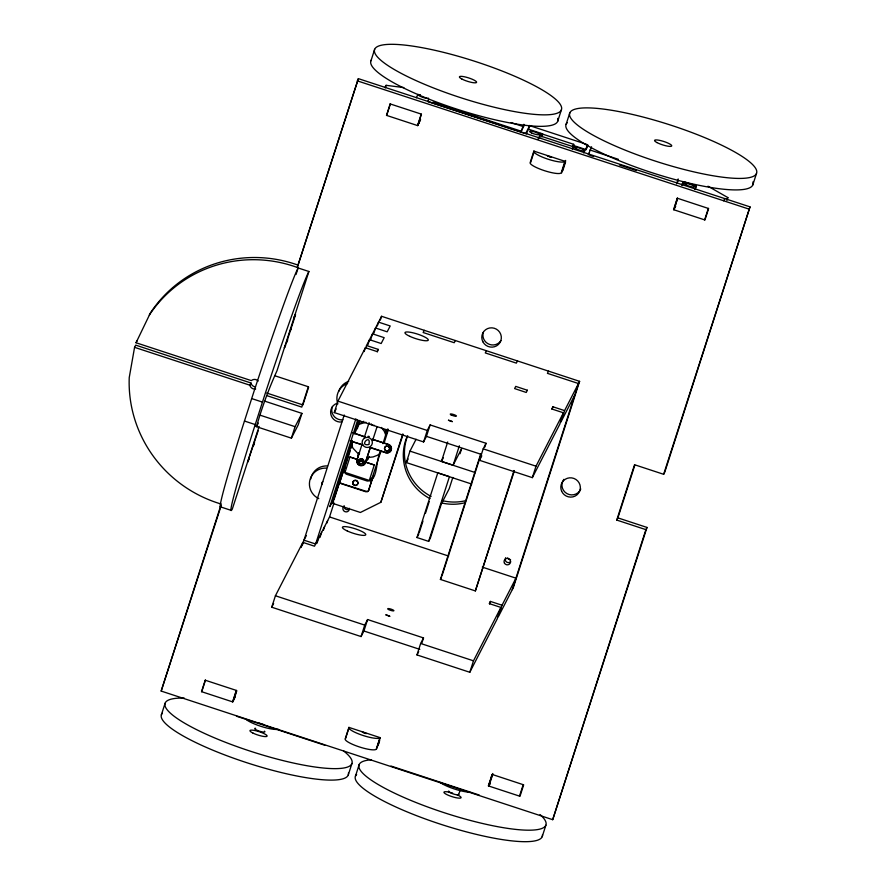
<?xml version="1.0" encoding="UTF-8"?>
<svg xmlns="http://www.w3.org/2000/svg" width="886" height="886" viewBox="0 0 886 886"><rect width="100%" height="100%" fill="white"/><g stroke="black" fill="none" stroke-linecap="round" stroke-linejoin="round"><path stroke-width="1.33" d="M255.522 386.85A4.906 4.807 27.2 0 1 250.971 382.996L135.702 345.13L134.572 347.334L129.234 377.58A126.853 124.261 27.2 0 0 221.256 504.068L161.174 691.069L552.698 819.683L647.013 527.436L617.885 517.878L616.756 520.071L645.883 529.64L647.013 527.436M381.523 451.052C374.833 456.368 379.485 481.375 367.236 481.032L346.193 474.121L343.735 471.751L343.679 469.303L352.207 442.779L351.399 444.351L352.971 448.194L358.476 454.042L358.121 454.784A5.416 5.305 27.2 0 0 357.999 457.53M382.996 443.664L387.437 429.068M253.263 446.079L253.861 444.107M290.176 331.087L290.209 331.286M254.227 443.399L254.526 442.313L254.027 443.609M290.996 328.972L290.674 329.957M258.302 423.076L256.486 426.631C261.968 407.405 268.801 388.755 277.03 370.669L308.893 271.493L298.128 267.971L297.696 268.768A129.445 4.164 -71.8 0 0 254.204 390.759L242.941 425.767A129.456 4.164 -71.8 0 0 220.714 506.759M308.893 271.493L308.461 272.29A129.445 4.164 -71.8 0 0 264.969 394.292L253.706 429.289A129.456 4.164 -71.8 0 0 232.309 509.062L259.122 426.41M372.862 477.067L368.598 490.423L372.984 476.834M149.302 315.095A126.853 124.261 27.2 0 1 297.275 267.45L358.365 78.644L750.01 206.87L664.788 472.105L663.658 474.298L634.531 464.729L616.756 520.071M221.112 505.828L161.174 691.069M297.275 267.45L358.365 78.644M296.035 274.483L298.128 267.971M370.968 60.78L374.656 49.306M161.396 714.78L165.084 703.296M258.191 430.629L247.659 462.082L249.343 458.594M285.968 344.178L295.581 314.674M385.288 87.858L386.108 85.322L403.828 87.581M386.684 115.435L390.372 103.95M201.731 691.733L205.419 680.249M255.146 426.255L291.394 438.16L295.082 426.675L301.916 413.374L264.382 401.037M308.638 387.104L302.912 404.913L266.697 393.019M301.916 413.374L298.228 424.848L291.394 438.16M421.238 114.128L417.55 125.579L420.606 119.643M232.608 701.878L236.285 690.427M418.879 123.442L420.108 119.621M233.926 699.741L236.795 690.814M421.88 643.003L423.519 637.92L367.59 619.547L363.913 630.998L361.056 636.558L271.736 607.22L275.413 595.769L302.857 542.376L314.508 546.197L329.526 516.981L334.022 502.982M484.819 447.098L486.049 443.288L430.12 424.915L426.443 436.366L423.586 441.926L334.266 412.577L337.943 401.136L365.386 347.733L377.037 351.565L378.167 349.372L366.516 345.54L365.696 348.087M301.218 547.459L302.857 542.376M364.157 351.554L365.386 347.733M302.347 545.267L344.211 414.98M367.889 344.776L369.517 339.692L381.168 343.524L384.181 337.666L372.53 333.845L370.481 340.202M373.903 333.081L375.531 327.986L387.182 331.818L390.194 325.97L378.543 322.139L377.314 325.959M380.327 320.101L381.556 316.291L579.61 381.345L513.404 587.429L498.364 616.689L502.041 605.238L515.951 578.17L482.294 567.118M355.862 418.801L315.637 544.004L303.987 540.183L306.39 535.498M377.347 351.919L378.167 349.372M317 543.24L318.639 538.156M320.012 537.392L321.651 532.298M357.656 420.03L329.813 506.681L332.826 500.834L352.229 440.442M323.423 530.271L324.653 526.45M354.334 433.874L358.553 420.75M351.399 444.351L352.196 441.881M354.965 433.254L359.694 420.418M333.978 499.815L343.38 470.566L332.438 503.281L333.568 501.088M368.354 490.977L365.852 491.785L341.619 483.8A1.982 1.938 27.2 0 1 340.213 481.098L344.61 467.509L343.679 469.303M326.845 523.139L327.665 520.603M345.296 466.169L350.258 450.73M351.077 448.161L352.318 444.307M357.279 428.868L359.351 422.434M344.975 472.437L349.959 456.977L374.28 464.973L369.307 480.433L344.997 472.393M384.524 452.081L370.326 447.419L365.342 462.791A4.375 4.286 27.2 0 1 359.871 465.515A4.375 4.286 27.2 0 1 357.025 460.067L361.931 444.661L350.38 440.863M352.905 432.933L364.523 436.743L369.097 422.633M365.342 462.791L370.326 447.419M370.215 447.651L385.698 452.735A4.375 4.286 27.2 0 0 391.169 450.022A4.375 4.286 27.2 0 0 388.323 444.562L372.917 439.5L377.093 426.653M365.741 461.241A5.416 5.305 27.2 0 0 368.399 458.162L368.532 457.42L373.106 456.932L377.458 455.26L379.817 453.532L380.615 451.063M384.413 442.048L388.134 430.463M332.294 503.237L360.403 512.473L380.847 502.307L402.787 433.996M403.075 434.428L380.847 502.307M471.717 484.055L406.309 462.57L409.985 451.118L416.077 439.268M432.977 102.233L521.223 131.217L523.859 124.295M361.056 636.558L364.733 625.106L367.59 619.547M423.586 441.926L427.262 430.474L430.12 424.915M526.384 133.897L529.906 125.69M345.418 738.935L349.106 727.45L380.172 737.661L376.484 749.135M530.548 162.692L534.236 151.218L565.312 161.418M539.441 138.116L540.981 133.31L528.754 129.29M541.778 136.666L542.597 134.129L573.862 144.374L572.733 146.567L541.457 136.322L542.597 134.129M541.977 136.71L542.797 134.163L541.667 136.355M416.996 537.547L437.795 472.825L449.446 476.657L428.647 541.379L416.996 537.547L418.779 534.081M460.011 453.732L461.639 448.626L453.123 465.205L441.472 461.373L447.707 441.959M419.2 532.785L422.954 521.079M425.468 513.271L429.223 501.565M557.682 121.36L561.37 109.886A98.158 19.481 17.8 0 0 427.672 48.763A98.158 19.481 17.8 0 0 415.002 80.128A98.158 19.481 17.8 0 0 561.37 109.886M348.276 774.896L351.964 763.422M453.123 465.205L459.358 445.78M355.474 776.114L359.162 764.64M566.11 124.35L569.798 112.876M452.835 477.421L449.224 488.662L441.294 504.101L430.43 537.913L428.647 541.379M561.624 172.903L565.645 160.399M377.835 745.613L379.474 740.519M378.023 745.669L379.662 740.563M562.754 170.699L565.622 161.773M573.286 148.084L574.062 145.681L586.299 149.69M514.334 470.931L475.361 590.918L440.408 579.433L480.777 453.787M441.959 575.933L480.644 455.526M502.041 605.238L490.39 601.417L489.26 603.61L500.911 607.431L497.234 618.882L469.801 672.275L416.985 654.931L420.662 643.48L423.519 637.92M579.61 381.345L564.581 410.606L552.93 406.774L551.801 408.978L563.452 412.798L559.775 424.25L532.331 477.643L479.514 460.299L483.191 448.848L486.049 443.288M586.676 148.494L587.839 144.883L583.697 152.946M591.549 146.788L588.37 154.773L589.456 152.658M475.361 590.918L514.046 470.51M489.57 603.953L490.39 601.417M552.111 409.321L552.93 406.774M469.801 672.275L473.478 660.823L500.911 607.431M532.331 477.643L536.008 466.191L563.452 412.798M564.581 410.606L560.893 422.057L574.804 394.99M512.274 589.622L578.48 383.538L547.415 373.338L548.545 371.145M458.693 794.598L460.233 789.791M678.167 178.95L676.616 183.767L678.255 180.589M488.43 785.915L492.118 774.43L523.67 784.83L519.993 796.281L488.43 785.915L492.837 773.511M677.546 198.32L673.869 209.772L675.697 206.205M674.7 207.479L677.568 198.553M492.605 774.619L488.928 786.07L490.146 783.7M695.222 189.46L696.385 185.861L684.147 181.84L682.375 185.296M519.506 796.115L523.194 784.642M704.636 219.883L708.324 208.398M617.885 517.878L634.819 465.172M727.041 200.125L727.86 197.578L707.98 186.204M542.188 836.694L545.876 825.22M752.812 184.93L756.5 173.457A98.158 19.481 17.8 0 0 622.803 112.334A98.158 19.481 17.8 0 0 610.133 143.698A98.158 19.481 17.8 0 0 756.5 173.457M552.698 819.683L645.883 529.64M663.658 474.298L750.01 206.87M290.464 330.19L291.084 328.352M253.905 444.384L253.274 446.156M286.953 341.941L287.684 339.914M368.233 491.209L368.709 490.135M371.633 479.525L380.626 451.96L379.817 453.532M373.25 476.391L373.67 475.494M258.214 381.024A4.906 4.807 27.2 0 0 251.314 380.615L136.045 342.749L150.432 312.902A126.853 124.261 27.2 0 1 298.405 265.257M136.045 342.749L137.175 340.556M384.934 87.603L386.108 85.322M134.572 347.334L249.841 385.188L250.971 382.996M416.298 97.737L418.07 94.281M428.89 99.254L427.705 101.558L524.257 133.277M366.516 345.54L381.556 316.291M334.266 412.577L336.137 408.944M271.736 607.22L273.608 603.576M343.513 470.278L345.119 467.143M343.524 470.776L345.13 467.642M340.213 481.098L340.324 480.865A1.982 1.938 27.2 0 0 341.741 483.568L367.568 491.763M521.223 131.217L524.49 124.871M364.523 436.743L353.016 432.7M361.931 444.661L350.258 441.095M358.664 454.219L358.332 454.872L359.317 454.341L358.819 452.912M233.217 700.693L235.045 697.127M356.947 460.033L357.147 459.834A4.375 4.286 27.2 0 0 361.111 465.504M424.272 330.323L423.143 332.516L454.208 342.716L455.338 340.523M525.564 133.697L529.706 125.635M372.917 439.5L388.445 444.329A4.375 4.286 27.2 0 1 391.291 449.789A4.375 4.286 27.2 0 1 385.82 452.513L385.698 452.735M387.359 431.028L388.278 429.234M538.024 139.069L540.981 133.31M374.28 464.973L349.926 457.021M370.171 480.821L371.245 478.739M370.603 480.577L371.666 478.484M370.99 480.267L372.065 478.185M371.334 479.913L372.408 477.831M406.309 462.57L408.136 459.014M572.533 146.533L573.663 144.329M572.29 149.136L574.062 145.681M486.403 350.734L485.284 352.927L516.35 363.127L517.479 360.934M441.472 461.373L443.299 457.818M479.514 460.299L481.796 455.847M527.391 390.217L526.24 392.454L514.611 388.577L515.741 386.385L527.369 390.261M440.408 579.433L441.538 577.24M416.985 654.931L418.69 651.598M681.544 185.096L683.327 181.641M694.602 189.316L696.385 185.861M357.235 80.836L723.663 200.779L724.781 198.586M726.686 199.871L727.86 197.578M490.578 778.495L492.361 775.04M368.975 444.329C371.179 432.955 358.409 446.334 368.598 444.584M358.154 424.283L363.781 421.293M357.346 425.845L359.716 424.117L365.94 422.245M358.487 453.577L359.572 453.311M251.657 398.567L262.422 402.089M244.447 421.038L255.212 424.56M220.271 506.803L231.036 510.325M529.141 125.469L586.897 144.44M511.089 122.578L522.762 126.41M589.91 149.967L618.461 159.347M589.666 155.205L593.565 156.479M619.513 165.006L636.392 170.544M723.663 200.779L748.88 209.063M274.693 375.708L308.328 386.75L301.783 407.106L266.863 395.632M337.943 401.136L427.262 430.474M483.191 448.848L536.008 466.191M426.443 436.366L481.065 454.308M409.985 451.118L475.394 472.603M260.13 415.191L295.082 426.675M341.952 470.089L344.51 470.931M329.537 516.937L448.637 556.065M275.413 595.769L364.733 625.106M420.662 643.48L473.478 660.823M363.913 630.998L419.831 649.372M390.992 766.047L479.237 795.041M236.529 716.231L324.774 745.226M387.902 446.035L388.345 446.201A2.58 2.525 27.2 0 1 386.551 450.885L385.931 450.642A2.58 2.525 27.2 0 1 386.385 445.979M381.368 427.451L384.203 431.183L385.764 435.026M385 429.621L386.573 433.464M363.581 462.403A2.58 2.525 27.2 0 1 358.797 460.609M364.323 437.573A5.15 5.05 27.2 0 1 365.42 436.831M368.022 436.311A5.15 5.05 27.2 0 1 369.34 436.554M372.341 439.102A5.15 5.05 27.2 0 1 372.807 440.353M365.464 462.57A4.375 4.286 27.2 0 1 362.252 465.416M358.908 460.222A2.58 2.525 27.2 0 1 363.692 462.016M374.435 425.358A2.58 2.525 27.2 0 1 371.91 424.881M371.455 424.394A2.58 2.525 27.2 0 1 371.134 423.807M357.711 481.63A2.58 2.525 27.2 0 1 355.541 485.295A2.58 2.525 27.2 0 1 353.06 481.751A2.58 2.525 27.2 0 1 357.324 481.087M364.423 461.684A5.416 5.305 27.2 0 1 359.284 460M369.196 456.589A5.416 5.305 27.2 0 1 366.549 459.668M358.675 454.584A5.416 5.305 27.2 0 1 358.93 453.222M428.459 98.136A5.15 1.019 17.8 0 1 421.249 96.762A5.15 1.019 17.8 0 1 420.44 94.736M264.571 724.814A18.03 3.577 17.8 0 1 257.881 722.622M278.226 729.244A18.03 3.577 17.8 0 1 262.677 726.885A18.03 3.577 17.8 0 1 246.452 719.698M264.471 731.16A5.371 1.063 17.8 0 1 259.299 731.138A5.371 1.063 17.8 0 1 255.644 728.248M469.89 792.184A18.03 3.577 17.8 0 1 440.231 782.438M458.649 794.288A5.371 1.063 17.8 0 1 453.089 793.878A5.371 1.063 17.8 0 1 448.803 791.054M348.431 772.946A98.158 19.481 17.8 0 1 248.689 763.322A98.158 19.481 17.8 0 1 162.448 713.108M343.823 751.151A98.158 19.481 17.8 0 1 310.532 766.324A98.158 19.481 17.8 0 1 190.169 726.298A98.158 19.481 17.8 0 1 184.244 698.09M557.737 118.381A98.158 19.481 17.8 0 1 461.595 110.65A98.158 19.481 17.8 0 1 371.444 59.927M752.878 181.951A98.158 19.481 17.8 0 1 654.433 173.49A98.158 19.481 17.8 0 1 567.273 122.722M540.039 814.566A98.158 19.481 17.8 0 1 445.204 813.038A98.158 19.481 17.8 0 1 371.256 759.8M456.921 794.664A9.026 1.794 17.8 0 1 457.973 798.053A9.026 1.794 17.8 0 1 444.384 793.048A9.026 1.794 17.8 0 1 452.624 793.081M542.453 834.778A98.158 19.481 17.8 0 1 441.516 824.523A98.158 19.481 17.8 0 1 356.637 774.486M337.854 403.95A16.358 16.026 27.2 0 1 347.6 383.494M318.805 498.663A16.358 16.026 27.2 0 1 326.413 468.129M321.95 484.454A2.049 2.005 27.2 0 1 322.814 481.751M310.776 478.938A16.358 16.026 27.2 0 1 327.543 465.936M338.751 391.413A16.358 16.026 27.2 0 1 348.719 381.301M349.372 508.32A3.267 3.201 27.2 0 1 344.898 511.643A3.267 3.201 27.2 0 1 344.167 506.094M349.261 509.073A3.267 3.201 27.2 0 1 344.045 506.017M510.646 561.846A3.267 3.201 27.2 0 1 505.696 557.659M465.958 500.612A49.073 48.077 27.2 0 1 441.892 500.524M431.105 496.415A49.073 48.077 27.2 0 1 407.671 435.724M464.829 502.805A49.073 48.077 27.2 0 1 442.003 503.026M429.987 498.619A49.073 48.077 27.2 0 1 407.017 436.754M510.546 559.587A3.267 3.201 27.2 0 1 507.722 557.936M341.797 421.991A9.812 9.613 27.2 0 1 336.547 403.473M500.933 340.623A9.812 9.613 27.2 0 1 483.368 332.228M342.926 419.798A9.812 9.613 27.2 0 1 332.449 406.486M255.666 388.965A4.906 4.807 27.2 0 1 249.841 385.188M580.773 488.994A9.812 9.613 27.2 0 1 566.918 493.602A9.812 9.613 27.2 0 1 563.873 479.348M390.161 103.917L386.484 115.368L417.749 125.635L421.437 114.161L390.161 103.917M205.22 680.215L201.543 691.667L232.808 701.933L236.496 690.46L205.22 680.215M533.859 151.118L530.182 162.57A16.358 3.245 17.8 0 0 544.214 170.599A16.358 3.245 17.8 0 0 561.248 172.77L564.925 161.33A16.358 3.245 17.8 0 1 547.891 159.148A16.358 3.245 17.8 0 1 533.859 151.118M348.907 727.417L345.23 738.869A16.358 3.245 17.8 0 0 359.262 746.898A16.358 3.245 17.8 0 0 376.306 749.08L379.983 737.628A16.358 3.245 17.8 0 1 362.939 735.446A16.358 3.245 17.8 0 1 348.907 727.417M677.258 198.198L673.57 209.672L704.935 219.972L708.623 208.531L677.258 198.198M359.029 460L358.686 460.842A2.58 2.525 27.2 0 0 363.459 462.636L363.814 461.783A2.58 2.525 27.2 0 0 359.029 460M295.37 314.918L294.241 317.122L295.37 314.918M285.558 345.451L284.428 347.644L285.558 345.451M448.493 420.241L452.259 421.592L448.493 420.241M385.964 614.873L389.729 616.224L385.964 614.873M547.404 155.87L551.136 157.243L547.404 155.87M362.452 732.168L366.195 733.542L362.452 732.168M388.223 446.433L387.592 446.19A2.58 2.525 27.2 0 0 385.809 450.863L386.44 451.107A2.58 2.525 27.2 0 0 388.223 446.433M362.695 444.694A5.15 5.05 27.2 0 0 371.577 445.226A5.15 5.05 27.2 0 0 367.469 437.363A5.15 5.05 27.2 0 0 362.695 444.694M353.038 484.133A2.58 2.525 27.2 0 0 357.479 484.398A2.58 2.525 27.2 0 0 355.43 480.467A2.58 2.525 27.2 0 0 353.038 484.133M686.694 185.229A5.15 1.019 17.8 0 0 694.447 186.835A5.15 1.019 17.8 0 0 687.514 183.624A5.15 1.019 17.8 0 0 686.694 185.229M576.609 149.058A5.15 1.019 17.8 0 0 584.361 150.675A5.15 1.019 17.8 0 0 577.428 147.464A5.15 1.019 17.8 0 0 576.609 149.058M531.655 132.966A5.15 1.019 17.8 0 0 539.408 134.583A5.15 1.019 17.8 0 0 532.475 131.372A5.15 1.019 17.8 0 0 531.655 132.966M252.953 733.076A9.026 1.794 17.8 0 0 266.996 736.299A9.026 1.794 17.8 0 0 255.622 730.695A9.026 1.794 17.8 0 0 252.953 733.076M461.839 79.009A9.026 1.794 17.8 0 0 476.303 82.653A9.026 1.794 17.8 0 0 465.892 77.115A9.026 1.794 17.8 0 0 461.839 79.009M656.98 142.58A9.026 1.794 17.8 0 0 671.444 146.223A9.026 1.794 17.8 0 0 661.022 140.686A9.026 1.794 17.8 0 0 656.98 142.58M451.029 414.847A3.267 0.653 17.8 0 0 456.312 416.221A3.267 0.653 17.8 0 0 452.646 414.227A3.267 0.653 17.8 0 0 451.029 414.847M409.83 336.348A12.271 2.437 17.8 0 0 428.281 340.18A12.271 2.437 17.8 0 0 411.78 332.549A12.271 2.437 17.8 0 0 409.83 336.348M388.5 609.49A3.267 0.653 17.8 0 0 393.772 610.853A3.267 0.653 17.8 0 0 390.117 608.859A3.267 0.653 17.8 0 0 388.5 609.49M347.29 530.98A12.271 2.437 17.8 0 0 365.741 534.823A12.271 2.437 17.8 0 0 349.25 527.181A12.271 2.437 17.8 0 0 347.29 530.98M504.422 563.064A3.267 3.201 27.2 0 0 510.059 563.407A3.267 3.201 27.2 0 0 507.456 558.413A3.267 3.201 27.2 0 0 504.422 563.064M482.892 341.797A9.812 9.613 27.2 0 0 499.804 342.816A9.812 9.613 27.2 0 0 491.985 327.842A9.812 9.613 27.2 0 0 482.892 341.797M561.591 491.11A9.812 9.613 27.2 0 0 578.403 493.369A9.812 9.613 27.2 0 0 571.725 477.886A9.812 9.613 27.2 0 0 561.591 491.11"/></g></svg>
